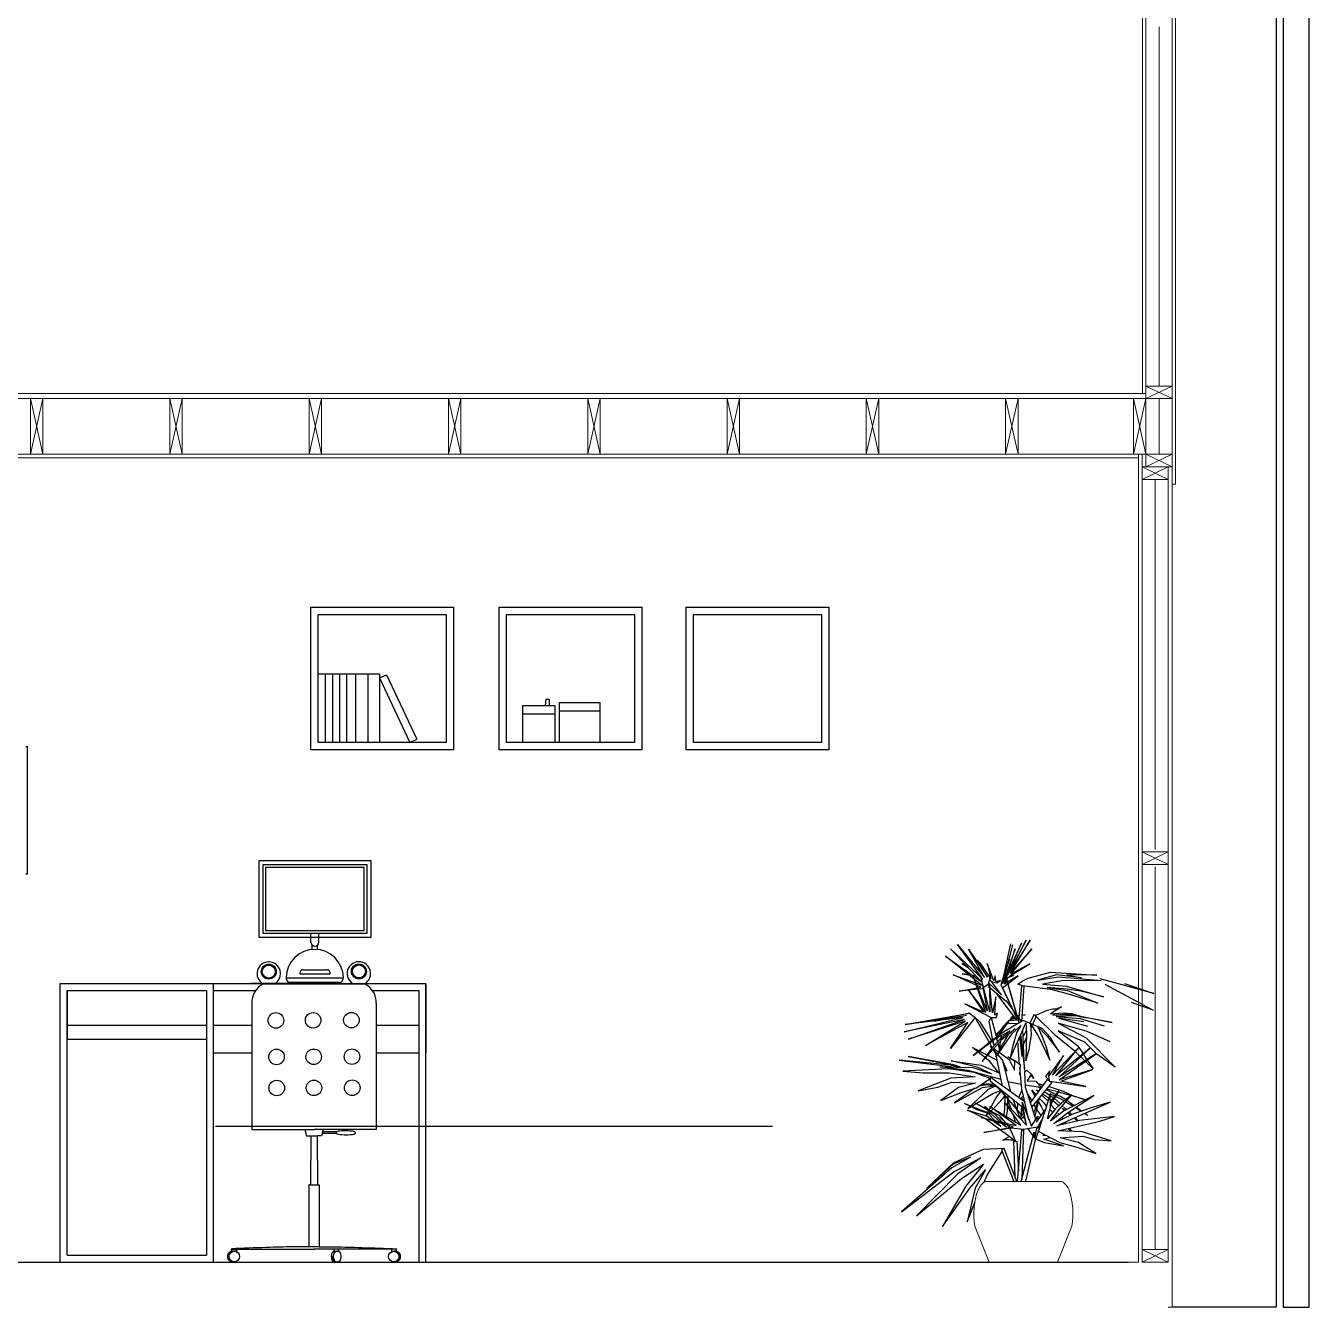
# Model space of a CAD drawing. Header units: millimetres. Extents: x 2289.8 to 2339.2, y 1976.9 to 1997.5.
# Drawn here: x 2334.913 to 2338.599, y 1991.215 to 1994.896 of the extents above; entities that cross this region are included whole.
import ezdxf

# ---------------------------------------------------------------- set-up
doc = ezdxf.new("R2010")
doc.units = ezdxf.units.MM
for name, color, linetype, lineweight in [('A-DETL-MBND', 3, 'Continuous', 18), ('A-ELEV-MBE2', 4, 'Continuous', 25), ('A-FURN', 8, 'Continuous', 18), ('A-WALL-PATT', 8, 'Continuous', 18), ('A-WALL-STUD', 3, 'Continuous', 18), ('arredi', 175, 'Continuous', 20)]:
    doc.layers.add(name, color=color, linetype=linetype, lineweight=lineweight)
doc.layers.add('IKE140040-T1', color=7, linetype='Continuous', true_color=0xf9f5dc)
doc.layers.add('PIANTE', color=7, linetype='Continuous', true_color=0x008f00)
doc.layers.add('SEZIONI', color=102, linetype='Continuous')
doc.layers.add('sezioni piano terra', color=21, linetype='Continuous')

# ---------------------------------------------------------------- blocks, each defined once
blk = doc.blocks.new('A$C65BA46EF')
at = {"color": 7}
for p, q in [((-196.3, 50.85), (-196.3, 31.11)), ((-194.26, 50.85), (-194.26, 31.11)), ((-192.22, 50.85), (-192.22, 31.11)), ((-190.18, 50.85), (-190.18, 31.11)), ((-187.62, 50.88), (-187.62, 31.22)), ((-184.06, 50.85), (-184.06, 31.11)), ((-180.71, 50.85), (-180.71, 31.11)), ((-180.71, 49.64), (-178.71, 50.56)), ((-180.71, 49.63), (-172.04, 31.11)), ((-178.71, 50.56), (-170.03, 32.02)), ((-133.02, 43.52), (-133.14, 41.75)), ((-133.02, 43.52), (-132, 43.52)), ((-132, 43.52), (-132, 41.75)), ((-172.04, 31.11), (-170.03, 32.02))]:
    blk.add_line(p, q, dxfattribs=at)
for p, q in [((-139.63, 31.11), (-139.63, 41.75)), ((-139.63, 41.75), (-130.4, 41.75)), ((-130.4, 41.75), (-130.4, 31.11)), ((-130.4, 39.2), (-139.63, 39.2)), ((-117.43, 40.08), (-129.1, 40.08)), ((-130.84, 31.11), (-142.51, 31.11))]:
    blk.add_line(p, q)
for points in [[(-200.46, 69.99), (-159.46, 69.99), (-159.46, 28.99), (-200.46, 28.99)], [(-198.34, 67.87), (-161.58, 67.87), (-161.58, 31.11), (-198.34, 31.11)], [(-146.4, 69.99), (-105.4, 69.99), (-105.4, 28.99), (-146.4, 28.99)], [(-144.28, 67.87), (-107.52, 67.87), (-107.52, 31.11), (-144.28, 31.11)], [(-92.72, 69.99), (-51.72, 69.99), (-51.72, 28.99), (-92.72, 28.99)], [(-90.6, 67.87), (-53.84, 67.87), (-53.84, 31.11), (-90.6, 31.11)], [(-129.1, 42.63), (-117.43, 42.63), (-117.43, 31.11), (-129.1, 31.11)]]:
    blk.add_lwpolyline(points, close=True)
blk.add_lwpolyline([(-180.71, 31.11), (-198.34, 31.11), (-198.34, 50.85), (-180.71, 50.85)], dxfattribs=at)

msp = doc.modelspace()

# ---------------------------------------------------------------- hatches: boundary and pattern name
h = msp.add_hatch()
h.set_pattern_fill('ANSI31', color=0, scale=0.060584, angle=45, style=0)
h.set_pattern_definition([(90, (2328.274489, 1989.104177), (-0.007573013, 3e-18), [])])
h.paths.add_polyline_path([(2335.6669, 1992.1488, 0.174259), (2335.6776, 1992.145), (2335.8079, 1992.145, 0.174259), (2335.8187, 1992.1488)])

# ---------------------------------------------------------------- linework, layer by layer
at = {"color": 0}
for p, q in [((2335.7317, 1992.2639), (2335.7317, 1992.2896)), ((2335.7549, 1992.2639), (2335.7549, 1992.2896)), ((2335.7356, 1992.2427), (2335.7356, 1992.2552)), ((2335.7511, 1992.2426), (2335.7511, 1992.2552)), ((2335.6607, 1992.1609), (2335.8248, 1992.1609)), ((2335.7013, 1992.1719), (2335.7013, 1992.178)), ((2335.786, 1992.1719), (2335.7013, 1992.1719)), ((2335.7081, 1992.1847), (2335.7792, 1992.1847)), ((2335.786, 1992.178), (2335.786, 1992.1719)), ((2335.6787, 1992.145), (2335.5594, 1992.145)), ((2335.6669, 1992.1488), (2335.8187, 1992.1488)), ((2335.6776, 1992.145), (2335.8079, 1992.145)), ((2335.8079, 1992.145), (2335.9192, 1992.145))]:
    msp.add_line(p, q, dxfattribs=at)
for p, q in [((2335.8879, 1992.143), (2335.5935, 1992.143)), ((2335.7657, 1991.7202), (2335.8047, 1991.7202)), ((2335.8047, 1991.7202), (2335.8047, 1991.7144)), ((2335.7314, 1991.7079), (2335.75, 1991.7079)), ((2335.8047, 1991.7144), (2335.7641, 1991.7144)), ((2335.7307, 1991.5671), (2335.7508, 1991.5672)), ((2335.7557, 1991.3885), (2335.7257, 1991.3885)), ((2335.4967, 1991.3609), (2335.4921, 1991.3609)), ((2335.5036, 1991.3755), (2335.5036, 1991.3821)), ((2335.518, 1991.3759), (2335.5036, 1991.3759)), ((2335.5108, 1991.3759), (2335.5066, 1991.3759)), ((2335.5168, 1991.3759), (2335.5126, 1991.3759)), ((2335.518, 1991.3821), (2335.518, 1991.3746)), ((2335.797, 1991.3608), (2335.791, 1991.3608)), ((2335.7983, 1991.3759), (2335.8025, 1991.3759)), ((2335.8043, 1991.3759), (2335.8085, 1991.3759)), ((2335.9634, 1991.3821), (2335.9634, 1991.3746)), ((2335.9634, 1991.3759), (2335.9778, 1991.3759)), ((2335.9646, 1991.3759), (2335.9688, 1991.3759)), ((2335.9707, 1991.3759), (2335.9749, 1991.3759)), ((2335.9778, 1991.3755), (2335.9778, 1991.3821)), ((2335.9847, 1991.3609), (2335.9893, 1991.3609)), ((2335.7983, 1991.3458), (2335.8043, 1991.3458)), ((2335.8043, 1991.3458), (2335.8102, 1991.3458))]:
    msp.add_line(p, q)
msp.add_lwpolyline([(2335.7433, 1992.278), (2335.9045, 1992.278), (2335.9045, 1992.4978), (2335.5825, 1992.4978), (2335.5825, 1992.278), (2335.7433, 1992.278)], dxfattribs=at)
for points in [[(2335.5941, 1992.2896), (2335.8929, 1992.2896), (2335.8929, 1992.4862), (2335.5941, 1992.4862)], [(2335.6018, 1992.2973), (2335.8851, 1992.2973), (2335.8851, 1992.4785), (2335.6018, 1992.4785)]]:
    msp.add_lwpolyline(points, close=True, dxfattribs=at)
for points in [[(2335.5621, 1992.0887), (2335.562, 1991.7254), (2335.7407, 1991.7254)], [(2335.9193, 1992.0887), (2335.9194, 1991.7254), (2335.7407, 1991.7254)], [(2335.8047, 1991.7202), (2335.8071, 1991.7212), (2335.8108, 1991.7219), (2335.8156, 1991.7223), (2335.821, 1991.7226), (2335.8268, 1991.7227), (2335.8327, 1991.7227), (2335.8383, 1991.7226), (2335.8432, 1991.7223), (2335.8473, 1991.722), (2335.8505, 1991.7216), (2335.853, 1991.7212), (2335.8549, 1991.7207), (2335.8562, 1991.7202), (2335.8572, 1991.7197), (2335.8578, 1991.7191), (2335.8583, 1991.7186), (2335.8586, 1991.718), (2335.8588, 1991.7174), (2335.859, 1991.7168), (2335.859, 1991.7162), (2335.859, 1991.7156), (2335.8588, 1991.715), (2335.8586, 1991.7144), (2335.8583, 1991.7138), (2335.8578, 1991.7133), (2335.8572, 1991.7127), (2335.8562, 1991.7122), (2335.8549, 1991.7117), (2335.853, 1991.7112), (2335.8505, 1991.7108), (2335.8473, 1991.7104), (2335.8432, 1991.7101), (2335.8382, 1991.7099), (2335.8326, 1991.7097), (2335.8268, 1991.7098), (2335.8209, 1991.7101), (2335.8155, 1991.7106), (2335.8107, 1991.7115), (2335.807, 1991.7127), (2335.8047, 1991.7144)], [(2335.5036, 1991.3759), (2335.5066, 1991.3759)], [(2335.8116, 1991.3756), (2335.8116, 1991.3759), (2335.8085, 1991.3759)], [(2335.9778, 1991.3759), (2335.9749, 1991.3759)]]:
    msp.add_lwpolyline(points)
for points in [[(2335.7142, 1991.7254), (2335.7193, 1991.7079), (2335.7314, 1991.7079), (2335.7307, 1991.5671), (2335.7257, 1991.5671), (2335.7257, 1991.3885), (2335.6814, 1991.3884, 0.00904), (2335.6037, 1991.3868, -0.001677), (2335.5036, 1991.3832), (2335.5036, 1991.3821), (2335.7412, 1991.382)], [(2335.7673, 1991.7254), (2335.7622, 1991.7079), (2335.75, 1991.7079), (2335.7508, 1991.5671), (2335.7557, 1991.5671), (2335.7557, 1991.3885), (2335.8001, 1991.3884, -0.00904), (2335.8777, 1991.3868, 0.001677), (2335.9778, 1991.3832), (2335.9778, 1991.3821), (2335.7402, 1991.382)]]:
    msp.add_lwpolyline(points, format="xyb")
msp.add_lwpolyline([(2335.8115, 1991.3821), (2335.7971, 1991.3821), (2335.7971, 1991.3759), (2335.8115, 1991.3759)], close=True)
for centre, radius in [((2335.6108, 1992.1792), 0.0216), ((2335.6108, 1992.1792), 0.0186), ((2335.8696, 1992.1797), 0.0216), ((2335.8696, 1992.1797), 0.0186)]:
    msp.add_circle(centre, radius, dxfattribs=at)
for centre, radius in [((2335.6313, 1992.039), 0.0223), ((2335.7381, 1992.0394), 0.0223), ((2335.848, 1992.0397), 0.0223), ((2335.633, 1991.9342), 0.0223), ((2335.7398, 1991.9346), 0.0223), ((2335.8497, 1991.9349), 0.0223), ((2335.6338, 1991.8449), 0.0223), ((2335.7405, 1991.8453), 0.0223), ((2335.8505, 1991.8456), 0.0223), ((2335.5118, 1991.3609), 0.0151), ((2335.9697, 1991.3609), 0.0151)]:
    msp.add_circle(centre, radius)
for centre, radius, start, end in [((2335.7428, 1992.1609), 0.0821, 0.8343, 179.1657), ((2335.7433, 1992.2639), 0.0116, 180, 0), ((2335.6108, 1992.1733), 0.0337, 301.4039, 238.5961), ((2335.8696, 1992.1738), 0.0337, 301.4039, 238.5961), ((2335.6776, 1992.1619), 0.0169, 179.1657, 270), ((2335.7081, 1992.178), 0.00677, 90, 180), ((2335.7792, 1992.178), 0.00677, 0, 90), ((2335.8079, 1992.1619), 0.0169, 270, 0.8343)]:
    msp.add_arc(centre, radius, start, end, dxfattribs=at)
for centre, radius, start, end in [((2335.6218, 1992.0904), 0.0598, 118.2955, 181.6314), ((2335.8596, 1992.0904), 0.0598, 358.3686, 61.7045), ((2335.5072, 1991.3609), 0.0151, 81.2448, 278.7552), ((2335.9742, 1991.3609), 0.0151, 261.2448, 98.7552)]:
    msp.add_arc(centre, radius, start, end)
at = {"extrusion": (0, 0, -1)}
for centre, start_param, end_param in [((2335.7983, 1991.3608), 3.141593, 6.283185), ((2335.8013, 1991.3608), 3.141593, 4.712389), ((2335.8043, 1991.3608), 3.141593, 6.283185), ((2335.8102, 1991.3608), 0, 3.141593)]:
    msp.add_ellipse(centre, major_axis=(0, 0.0151), ratio=0.488012, start_param=start_param, end_param=end_param, dxfattribs=at)
at = {"layer": 'A-DETL-MBND'}
for p, q in [((2338.1195, 1993.84), (2338.1195, 1996.005)), ((2338.1295, 1993.84), (2338.1295, 1996.005)), ((2338.1935, 1991.381), (2338.1935, 1993.615))]:
    msp.add_line(p, q, dxfattribs=at)
for points in [[(2338.2045, 1993.665), (2338.2045, 1996.005)], [(2338.2045, 1993.579), (2338.2145, 1993.579), (2338.2145, 1996.005)], [(2338.1295, 1993.84), (2331.2805, 1993.84)], [(2338.1295, 1993.825), (2331.2805, 1993.825)], [(2338.1295, 1993.665), (2331.2915, 1993.665)], [(2338.1085, 1993.655), (2334.3005, 1993.655)], [(2338.1085, 1993.665), (2338.1085, 1991.345)], [(2338.1185, 1991.345), (2338.1185, 1993.665)], [(2338.1935, 1991.215), (2338.2045, 1991.215), (2338.2045, 1993.629)]]:
    msp.add_lwpolyline(points, dxfattribs=at)
at = {"layer": 'A-ELEV-MBE2'}
for p, q in [((2338.5035, 1995.9882), (2338.5035, 1991.215)), ((2338.5235, 1991.215), (2338.5985, 1991.215))]:
    msp.add_line(p, q, dxfattribs=at)
for points in [[(2338.5235, 1996.043), (2338.5235, 1991.215)], [(2338.5985, 1991.215), (2338.5985, 1996.043)], [(2338.5035, 1991.215), (2338.2045, 1991.215)]]:
    msp.add_lwpolyline(points, dxfattribs=at)
at = {"layer": 'A-FURN'}
for p, q in [((2338.1085, 1992.1859), (2338.1085, 1992.2359)), ((2338.1085, 1991.4094), (2338.1085, 1992.1779)), ((2338.1085, 1991.4094), (2338.1085, 1991.345))]:
    msp.add_line(p, q, dxfattribs=at)
msp.add_lwpolyline([(2338.1085, 1991.345), (2338.0785, 1991.345)], dxfattribs=at)
at = {"layer": 'A-WALL-PATT', "ltscale": 0.1}
for p, q in [((2338.167, 1993.861), (2338.167, 1994.8925)), ((2338.167, 1993.665), (2338.167, 1993.825)), ((2338.156, 1992.53), (2338.156, 1993.593)), ((2338.156, 1991.381), (2338.156, 1992.48))]:
    msp.add_line(p, q, dxfattribs=at)
at = {"layer": 'A-WALL-STUD'}
for p, q in [((2338.2045, 1993.825), (2338.1295, 1993.861)), ((2338.1295, 1993.825), (2338.2045, 1993.861)), ((2338.2045, 1993.629), (2338.1295, 1993.665)), ((2338.1295, 1993.629), (2338.2045, 1993.665)), ((2338.1935, 1993.593), (2338.1185, 1993.629)), ((2338.1185, 1993.593), (2338.1935, 1993.629)), ((2338.1935, 1992.487), (2338.1185, 1992.523)), ((2338.1185, 1992.487), (2338.1935, 1992.523)), ((2338.1935, 1991.345), (2338.1185, 1991.381)), ((2338.1185, 1991.345), (2338.1935, 1991.381))]:
    msp.add_line(p, q, dxfattribs=at)
for points in [[(2338.2045, 1993.825), (2338.1295, 1993.825), (2338.1295, 1993.861), (2338.2045, 1993.861)], [(2338.2045, 1993.629), (2338.1295, 1993.629), (2338.1295, 1993.665), (2338.2045, 1993.665)], [(2338.1935, 1993.593), (2338.1185, 1993.593), (2338.1185, 1993.629), (2338.1935, 1993.629)], [(2338.1935, 1992.487), (2338.1185, 1992.487), (2338.1185, 1992.523), (2338.1935, 1992.523)], [(2338.1935, 1991.345), (2338.1185, 1991.345), (2338.1185, 1991.381), (2338.1935, 1991.381)]]:
    msp.add_lwpolyline(points, close=True, dxfattribs=at)
for points in [[(2334.9265, 1993.825), (2334.9265, 1993.665), (2334.9625, 1993.665), (2334.9625, 1993.825), (2334.9265, 1993.825)], [(2334.9625, 1993.825), (2334.9265, 1993.665)], [(2334.9265, 1993.825), (2334.9625, 1993.665)], [(2335.3265, 1993.825), (2335.3265, 1993.665), (2335.3625, 1993.665), (2335.3625, 1993.825), (2335.3265, 1993.825)], [(2335.3625, 1993.825), (2335.3265, 1993.665)], [(2335.3265, 1993.825), (2335.3625, 1993.665)], [(2335.7265, 1993.825), (2335.7265, 1993.665), (2335.7625, 1993.665), (2335.7625, 1993.825), (2335.7265, 1993.825)], [(2335.7625, 1993.825), (2335.7265, 1993.665)], [(2335.7265, 1993.825), (2335.7625, 1993.665)], [(2336.1265, 1993.825), (2336.1265, 1993.665), (2336.1625, 1993.665), (2336.1625, 1993.825), (2336.1265, 1993.825)], [(2336.1625, 1993.825), (2336.1265, 1993.665)], [(2336.1265, 1993.825), (2336.1625, 1993.665)], [(2336.5265, 1993.825), (2336.5265, 1993.665), (2336.5625, 1993.665), (2336.5625, 1993.825), (2336.5265, 1993.825)], [(2336.5625, 1993.825), (2336.5265, 1993.665)], [(2336.5265, 1993.825), (2336.5625, 1993.665)], [(2336.9265, 1993.825), (2336.9265, 1993.665), (2336.9625, 1993.665), (2336.9625, 1993.825), (2336.9265, 1993.825)], [(2336.9625, 1993.825), (2336.9265, 1993.665)], [(2336.9265, 1993.825), (2336.9625, 1993.665)], [(2337.3265, 1993.825), (2337.3265, 1993.665), (2337.3625, 1993.665), (2337.3625, 1993.825), (2337.3265, 1993.825)], [(2337.3625, 1993.825), (2337.3265, 1993.665)], [(2337.3265, 1993.825), (2337.3625, 1993.665)], [(2337.7265, 1993.825), (2337.7265, 1993.665), (2337.7625, 1993.665), (2337.7625, 1993.825), (2337.7265, 1993.825)], [(2337.7625, 1993.825), (2337.7265, 1993.665)], [(2337.7265, 1993.825), (2337.7625, 1993.665)], [(2338.0935, 1993.825), (2338.0935, 1993.665), (2338.1295, 1993.665), (2338.1295, 1993.825), (2338.0935, 1993.825)], [(2338.1295, 1993.825), (2338.0935, 1993.665)], [(2338.0935, 1993.825), (2338.1295, 1993.665)]]:
    msp.add_lwpolyline(points, dxfattribs=at)
at = {"layer": 'arredi'}
for p, q in [((2337.8881, 1991.5766), (2337.6668, 1991.5766)), ((2337.6385, 1991.448), (2337.6797, 1991.345)), ((2337.8752, 1991.345), (2337.9163, 1991.448)), ((2337.6797, 1991.345), (2337.8752, 1991.345))]:
    msp.add_line(p, q, dxfattribs=at)
for centre, major_axis, start_param, end_param in [((2337.7166, 1991.5167), (0.0551, 0.0551), 1.479214, 1.883693), ((2337.8626, 1991.5351), (-0.0345, 0.0345), 4.25964, 4.945684), ((2337.8319, 1991.4841), (0.1391, 0.1391), 2.002937, 2.540996), ((2337.7179, 1991.4851), (-0.1427, 0.1427), 3.74208, 4.25964)]:
    msp.add_ellipse(centre, major_axis=major_axis, ratio=1, start_param=start_param, end_param=end_param, dxfattribs=at)
at = {"layer": 'IKE140040-T1'}
for p, q in [((2334.9128, 1992.8259), (2334.9178, 1992.8259)), ((2334.9148, 1992.8245), (2334.9148, 1992.8259)), ((2334.9178, 1992.4589), (2334.9178, 1992.8259)), ((2334.9178, 1992.4589), (2334.9128, 1992.4589)), ((2334.9148, 1992.4589), (2334.9148, 1992.4603))]:
    msp.add_line(p, q, dxfattribs=at)
at = {"layer": 'PIANTE'}
for p, q in [((2337.7859, 1992.2698), (2337.7325, 1992.1706)), ((2337.7386, 1992.1767), (2337.7859, 1992.2698)), ((2337.6559, 1992.1505), (2337.5683, 1992.2449)), ((2337.5683, 1992.2449), (2337.6608, 1992.1579)), ((2337.6608, 1992.1579), (2337.5884, 1992.2569)), ((2337.5884, 1992.2569), (2337.6662, 1992.1626)), ((2337.6662, 1992.1626), (2337.6203, 1992.2432)), ((2337.6203, 1992.2432), (2337.6741, 1992.1632)), ((2337.7166, 1992.145), (2337.7411, 1992.2586)), ((2337.719, 1992.1482), (2337.7474, 1992.2563)), ((2337.7536, 1992.2449), (2337.7253, 1992.1636)), ((2337.7718, 1992.2612), (2337.7319, 1992.1743)), ((2337.7319, 1992.1743), (2337.7536, 1992.2449)), ((2337.7325, 1992.1706), (2337.7718, 1992.2612)), ((2337.7974, 1992.269), (2337.7386, 1992.1767)), ((2337.7403, 1992.1749), (2337.7974, 1992.269)), ((2337.8017, 1992.2443), (2337.7403, 1992.1749)), ((2337.7413, 1992.1722), (2337.8017, 1992.2443)), ((2337.6365, 1992.1571), (2337.5536, 1992.2238)), ((2337.5536, 1992.2238), (2337.6559, 1992.1505)), ((2337.6187, 1992.1904), (2337.6009, 1992.2017)), ((2337.6168, 1992.1923), (2337.6009, 1992.2017)), ((2337.6741, 1992.1632), (2337.6449, 1992.2117)), ((2337.6449, 1992.2117), (2337.6561, 1992.1964)), ((2337.6561, 1992.1964), (2337.652, 1992.2041)), ((2337.652, 1992.2041), (2337.6813, 1992.1618)), ((2337.6922, 1992.153), (2337.6739, 1992.2021)), ((2337.6739, 1992.2021), (2337.6838, 1992.1583)), ((2337.7149, 1992.1456), (2337.7386, 1992.2154)), ((2337.7231, 1992.1601), (2337.7517, 1992.2062)), ((2337.7517, 1992.2062), (2337.7268, 1992.1632)), ((2337.7409, 1992.1683), (2337.7963, 1992.2011)), ((2337.7963, 1992.2011), (2337.7413, 1992.1722)), ((2337.6422, 1992.1401), (2337.5755, 1992.1697)), ((2337.5755, 1992.1697), (2337.6401, 1992.1465)), ((2337.6019, 1992.1732), (2337.6201, 1992.1702)), ((2337.6209, 1992.1695), (2337.6019, 1992.1732)), ((2337.6305, 1992.1687), (2337.6404, 1992.1671)), ((2337.6733, 1992.0662), (2337.6328, 1992.1679)), ((2337.6328, 1992.1679), (2337.6686, 1992.0625)), ((2337.6416, 1992.1657), (2337.633, 1992.1673)), ((2337.6351, 1992.1818), (2337.6488, 1992.174)), ((2337.6396, 1992.1947), (2337.6576, 1992.1775)), ((2337.6524, 1992.1693), (2337.641, 1992.1765)), ((2337.6529, 1992.1652), (2337.6557, 1992.1646)), ((2337.657, 1992.1628), (2337.6551, 1992.1632)), ((2337.6815, 1992.0639), (2337.6567, 1992.1605)), ((2337.6567, 1992.1605), (2337.6733, 1992.0662)), ((2337.6813, 1992.1618), (2337.6764, 1992.1421)), ((2337.6838, 1992.1583), (2337.6813, 1992.1618)), ((2337.6969, 1992.1671), (2337.6922, 1992.153)), ((2337.6993, 1992.1501), (2337.6969, 1992.1671)), ((2337.7171, 1992.1326), (2337.7624, 1992.1671)), ((2337.7491, 1992.1681), (2337.7206, 1992.1552)), ((2337.7624, 1992.1671), (2337.7225, 1992.1433)), ((2337.7225, 1992.1433), (2337.7333, 1992.1611)), ((2337.7231, 1992.1601), (2337.7491, 1992.1681)), ((2337.7292, 1992.1568), (2337.7231, 1992.1601)), ((2337.7268, 1992.1632), (2337.7274, 1992.1612)), ((2337.7292, 1992.1568), (2337.7333, 1992.1611)), ((2337.7367, 1992.1642), (2337.7409, 1992.1683)), ((2337.774, 1992.1519), (2337.7914, 1992.1599)), ((2337.7914, 1992.1599), (2337.8557, 1992.1777)), ((2337.8729, 1992.1695), (2337.8185, 1992.155)), ((2337.8185, 1992.155), (2337.8786, 1992.164)), ((2337.8557, 1992.1777), (2337.9888, 1992.1693)), ((2337.9445, 1992.1614), (2337.8729, 1992.1695)), ((2337.8786, 1992.164), (2338.0021, 1992.1532)), ((2337.9888, 1992.1693), (2337.9019, 1992.1699)), ((2337.9019, 1992.1699), (2337.9445, 1992.1614)), ((2337.5929, 1992.1233), (2337.6448, 1992.1326)), ((2337.6463, 1992.1283), (2337.5929, 1992.1233)), ((2337.6686, 1992.0625), (2337.6188, 1992.1279)), ((2337.6188, 1992.1279), (2337.6633, 1992.0629)), ((2337.6572, 1992.1403), (2337.6374, 1992.1563)), ((2337.6415, 1992.146), (2337.6572, 1992.1403)), ((2337.6549, 1992.1345), (2337.6442, 1992.1392)), ((2337.6467, 1992.133), (2337.6549, 1992.1345)), ((2337.6584, 1992.1294), (2337.6485, 1992.1285)), ((2337.6617, 1992.1317), (2337.6584, 1992.1294)), ((2337.6764, 1992.1421), (2337.6637, 1992.1331)), ((2337.6776, 1992.147), (2337.6762, 1992.1423)), ((2337.6762, 1992.1423), (2337.6774, 1992.136)), ((2337.6774, 1992.136), (2337.7274, 1992.0957)), ((2337.7149, 1992.1124), (2337.6776, 1992.147)), ((2337.6832, 1992.1548), (2337.6789, 1992.1526)), ((2337.6887, 1992.0606), (2337.6801, 1992.144)), ((2337.6801, 1992.144), (2337.6815, 1992.0639)), ((2337.7149, 1992.1124), (2337.6832, 1992.1548)), ((2337.686, 1992.1509), (2337.7016, 1992.1474)), ((2337.712, 1992.1538), (2337.6993, 1992.1501)), ((2337.7016, 1992.1474), (2337.712, 1992.1538)), ((2337.7136, 1992.1409), (2337.7249, 1992.156)), ((2337.7171, 1992.1326), (2337.7136, 1992.1409)), ((2337.7153, 1992.1432), (2337.7149, 1992.1456)), ((2337.7615, 1992.0396), (2337.7171, 1992.1326)), ((2337.7628, 1992.039), (2337.7179, 1992.1332)), ((2337.7206, 1992.1552), (2337.7292, 1992.1568)), ((2337.7289, 1992.1567), (2337.7618, 1992.042)), ((2337.7656, 1992.0318), (2337.7295, 1992.157)), ((2337.7613, 1992.1431), (2337.774, 1992.1519)), ((2337.7759, 1992.138), (2337.7613, 1992.1431)), ((2337.7718, 1992.138), (2337.7644, 1992.0457)), ((2337.7798, 1992.1376), (2337.7718, 1992.138)), ((2337.773, 1992.0363), (2337.7798, 1992.1376)), ((2337.8612, 1992.1268), (2337.7759, 1992.138)), ((2337.8876, 1992.153), (2337.8326, 1992.1431)), ((2337.8326, 1992.1431), (2337.9014, 1992.137)), ((2337.9036, 1992.1288), (2337.8455, 1992.1339)), ((2337.8455, 1992.1339), (2337.9044, 1992.1253)), ((2337.9067, 1992.1147), (2337.8612, 1992.1268)), ((2338.0021, 1992.1532), (2337.8876, 1992.153)), ((2337.9014, 1992.137), (2338.008, 1992.1063)), ((2337.9423, 1992.1229), (2337.9036, 1992.1288)), ((2337.9044, 1992.1253), (2337.9912, 1992.0885)), ((2338.008, 1992.1063), (2337.9423, 1992.1229)), ((2338.152, 1992.1159), (2337.9984, 1992.1585)), ((2338.0117, 1992.1433), (2338.15, 1992.0684)), ((2338.068, 1992.1449), (2338.152, 1992.1159)), ((2337.6633, 1992.0629), (2337.6089, 1992.0862)), ((2337.6089, 1992.0862), (2337.6852, 1992.0469)), ((2337.6987, 1992.1069), (2337.6887, 1992.0606)), ((2337.6952, 1992.0543), (2337.6987, 1992.1069)), ((2337.7591, 1992.0394), (2337.6993, 1992.1182)), ((2337.7268, 1992.0961), (2337.7468, 1992.0694)), ((2337.9912, 1992.0885), (2337.9067, 1992.1147)), ((2338.15, 1992.0684), (2338.0882, 1992.0905)), ((2337.4383, 1992.0271), (2337.6226, 1992.06)), ((2337.6226, 1992.06), (2337.5213, 1992.0372)), ((2337.5213, 1992.0372), (2337.6138, 1992.0539)), ((2337.6226, 1992.06), (2337.6387, 1992.0471)), ((2337.7028, 1992.06), (2337.6952, 1992.0543)), ((2337.7003, 1992.0478), (2337.7028, 1992.06)), ((2337.7464, 1992.0514), (2337.7409, 1992.0449)), ((2337.7499, 1992.0518), (2337.7464, 1992.0514)), ((2337.7509, 1992.0639), (2337.7583, 1992.0539)), ((2337.7595, 1992.0527), (2337.765, 1992.0533)), ((2337.7595, 1992.0523), (2337.7716, 1992.0359)), ((2337.7648, 1992.0508), (2337.7613, 1992.05)), ((2337.7826, 1992.0553), (2337.7742, 1992.0531)), ((2337.7744, 1992.0543), (2337.7826, 1992.0553)), ((2337.7961, 1992.0308), (2337.8096, 1992.057)), ((2337.8137, 1992.0488), (2337.8039, 1992.0275)), ((2337.8096, 1992.057), (2337.8137, 1992.0488)), ((2337.8115, 1992.0529), (2337.8469, 1992.0684)), ((2337.8711, 1991.9943), (2337.8115, 1992.0529)), ((2337.8469, 1992.0684), (2337.8616, 1992.0727)), ((2337.8872, 1992.0776), (2337.8551, 1992.0582)), ((2337.8551, 1992.0582), (2337.8915, 1992.0606)), ((2337.8616, 1992.0727), (2337.8717, 1992.0721)), ((2337.8625, 1992.0537), (2337.9038, 1992.0578)), ((2337.9147, 1992.0555), (2337.8625, 1992.0537)), ((2337.8717, 1992.0721), (2337.8872, 1992.0776)), ((2337.9292, 1992.0518), (2337.8717, 1992.0498)), ((2337.8717, 1992.0498), (2337.9402, 1992.0441)), ((2337.8915, 1992.0606), (2337.9161, 1992.0586)), ((2337.9038, 1992.0578), (2337.9581, 1992.0467)), ((2337.9581, 1992.0467), (2337.9147, 1992.0555)), ((2337.9161, 1992.0586), (2337.9411, 1992.0516)), ((2338.0324, 1992.0328), (2337.9292, 1992.0518)), ((2337.9411, 1992.0516), (2338.0324, 1992.0328)), ((2337.4353, 1992.006), (2337.6043, 1992.0473)), ((2337.6084, 1992.0416), (2337.4353, 1992.006)), ((2337.6043, 1992.0473), (2337.4383, 1992.0271)), ((2337.4383, 1992.0271), (2337.5572, 1992.0453)), ((2337.4473, 1991.9853), (2337.6084, 1992.0416)), ((2337.6099, 1992.0365), (2337.4473, 1991.9853)), ((2337.4961, 1991.9667), (2337.6099, 1992.0365)), ((2337.6177, 1992.0334), (2337.4961, 1991.9667)), ((2337.6387, 1992.0471), (2337.5683, 1991.9579)), ((2337.5683, 1991.9579), (2337.6177, 1992.0334)), ((2337.6807, 1991.9741), (2337.6387, 1992.0471)), ((2337.6514, 1992.0355), (2337.6387, 1992.0471)), ((2337.6514, 1992.0355), (2337.6868, 1991.9798)), ((2337.6789, 1992.0365), (2337.6852, 1992.0469)), ((2337.6901, 1991.9827), (2337.6789, 1992.0365)), ((2337.6852, 1992.0469), (2337.7003, 1992.0478)), ((2337.6852, 1992.0469), (2337.7001, 1991.99)), ((2337.7314, 1992.0309), (2337.6981, 1991.9972)), ((2337.6989, 1991.9939), (2337.721, 1992.0183)), ((2337.7139, 1992.0068), (2337.7182, 1992.0132)), ((2337.7149, 1992.0072), (2337.7349, 1992.034)), ((2337.7182, 1992.0132), (2337.7149, 1992.0072)), ((2337.7161, 1991.9853), (2337.7538, 1992.016)), ((2337.7341, 1992.0365), (2337.7167, 1992.0187)), ((2337.7167, 1992.0187), (2337.7314, 1992.0309)), ((2337.7771, 1992.0387), (2337.7208, 1992.005)), ((2337.7538, 1992.016), (2337.7329, 1991.9964)), ((2337.7648, 1992.0398), (2337.7339, 1992.0381)), ((2337.7339, 1992.0381), (2337.7358, 1992.0299)), ((2337.7358, 1992.0299), (2337.7622, 1992.0314)), ((2337.7409, 1992.0449), (2337.7376, 1992.0383)), ((2337.7515, 1992.0447), (2337.7376, 1992.0383)), ((2337.7529, 1992.0478), (2337.7423, 1992.0453)), ((2337.7423, 1992.0453), (2337.7515, 1992.0447)), ((2337.7462, 1992.0025), (2337.7697, 1992.0246)), ((2337.7697, 1992.0246), (2337.7587, 1992.0054)), ((2337.7726, 1992.0054), (2337.7841, 1992.0318)), ((2337.7808, 1991.8989), (2337.7757, 1992.0127)), ((2337.8311, 1992.016), (2337.7771, 1992.0387)), ((2337.7841, 1992.0318), (2337.7863, 1992.0021)), ((2337.8009, 1991.9986), (2337.799, 1992.0285)), ((2337.799, 1992.0285), (2337.8199, 1991.9951)), ((2337.8019, 1992.0236), (2337.7996, 1992.0183)), ((2337.8324, 1991.9921), (2337.8191, 1992.0215)), ((2337.8191, 1992.0215), (2337.8457, 1991.9939)), ((2337.8557, 1991.9896), (2337.8311, 1992.016)), ((2337.9609, 1992.0076), (2337.8774, 1992.031)), ((2337.8774, 1992.031), (2337.9574, 1991.9894)), ((2337.9501, 1992.0353), (2337.8795, 1992.0457)), ((2337.8795, 1992.0457), (2337.9615, 1992.0224)), ((2337.9402, 1992.0441), (2338.0092, 1992.0238)), ((2337.6334, 1991.938), (2337.6979, 1991.9868)), ((2337.6899, 1991.9837), (2337.6334, 1991.938)), ((2337.659, 1991.9208), (2337.7161, 1991.9853)), ((2337.6874, 1991.979), (2337.6926, 1991.9708)), ((2337.7083, 1991.9827), (2337.6891, 1991.9624)), ((2337.7208, 1992.005), (2337.6899, 1991.9837)), ((2337.6934, 1991.9669), (2337.6905, 1991.9812)), ((2337.6979, 1991.9868), (2337.7394, 1992.0091)), ((2337.7005, 1991.9882), (2337.7032, 1991.9775)), ((2337.7016, 1991.9833), (2337.7051, 1991.9908)), ((2337.7077, 1991.9954), (2337.7139, 1992.0068)), ((2337.7394, 1992.0091), (2337.7083, 1991.9827)), ((2337.711, 1991.9796), (2337.7087, 1991.9569)), ((2337.7134, 1991.9953), (2337.7116, 1991.9857)), ((2337.7149, 1992.0072), (2337.7139, 1992.0001)), ((2337.7329, 1991.9964), (2337.7169, 1991.9692)), ((2337.7223, 1991.9681), (2337.7462, 1992.0025)), ((2337.7587, 1992.0054), (2337.7468, 1991.9667)), ((2337.7557, 1991.9666), (2337.7726, 1992.0054)), ((2337.7667, 1991.9129), (2337.7611, 1991.979)), ((2337.774, 1991.935), (2337.7669, 1991.9927)), ((2337.7693, 1991.9982), (2337.7816, 1991.8924)), ((2337.7855, 1992.0105), (2337.7765, 1991.9931)), ((2337.7859, 1991.9888), (2337.7777, 1991.9708)), ((2337.7863, 1992.0021), (2337.7849, 1991.9233)), ((2337.7945, 1991.9556), (2337.8009, 1991.9986)), ((2337.8199, 1991.9951), (2337.8535, 1991.9253)), ((2337.8438, 1991.9616), (2337.8324, 1991.9921)), ((2337.8457, 1991.9939), (2337.8815, 1991.9479)), ((2337.8668, 1991.9694), (2337.8557, 1991.9896)), ((2337.9214, 1991.954), (2337.8711, 1991.9943)), ((2337.9544, 1991.9769), (2337.8772, 1992.0087)), ((2337.8772, 1992.0087), (2337.9329, 1991.9665)), ((2337.9886, 1991.9423), (2337.9544, 1991.9769)), ((2337.9574, 1991.9894), (2338.0414, 1991.9049)), ((2338.0264, 1991.9777), (2337.9609, 1992.0076)), ((2337.6825, 1991.9196), (2337.6316, 1991.9612)), ((2337.6316, 1991.9612), (2337.702, 1991.9253)), ((2337.6891, 1991.9624), (2337.659, 1991.9208)), ((2337.6881, 1991.9612), (2337.6809, 1991.9739)), ((2337.6873, 1991.9599), (2337.6827, 1991.9651)), ((2337.6827, 1991.9651), (2337.6882, 1991.9612)), ((2337.7029, 1991.9424), (2337.6905, 1991.9563)), ((2337.6983, 1991.9438), (2337.692, 1991.9544)), ((2337.6923, 1991.9584), (2337.7061, 1991.9486)), ((2337.6958, 1991.9558), (2337.6946, 1991.961)), ((2337.6997, 1991.9366), (2337.6971, 1991.9487)), ((2337.7169, 1991.9692), (2337.6983, 1991.9337)), ((2337.6983, 1991.9337), (2337.7223, 1991.9681)), ((2337.7169, 1991.9266), (2337.7037, 1991.9414)), ((2337.7046, 1991.9724), (2337.7092, 1991.9546)), ((2337.7078, 1991.9474), (2337.737, 1991.9268)), ((2337.7468, 1991.9667), (2337.7388, 1991.9278)), ((2337.7388, 1991.9278), (2337.7557, 1991.9666)), ((2337.7849, 1991.9233), (2337.7945, 1991.9556)), ((2337.8535, 1991.9253), (2337.8438, 1991.9616)), ((2337.8928, 1991.9382), (2337.8502, 1991.8803)), ((2337.9378, 1991.962), (2337.8612, 1991.8819)), ((2337.8612, 1991.8819), (2337.8928, 1991.9382)), ((2337.8815, 1991.9479), (2337.8668, 1991.9694)), ((2337.8702, 1991.8797), (2337.9378, 1991.962)), ((2337.9705, 1991.9605), (2337.8702, 1991.8797)), ((2337.879, 1991.8758), (2337.9705, 1991.9605)), ((2337.9877, 1991.9436), (2337.879, 1991.8758)), ((2337.8801, 1991.8684), (2337.9877, 1991.9436)), ((2337.9259, 1991.9496), (2337.9214, 1991.954)), ((2337.94, 1991.9359), (2337.9269, 1991.9487)), ((2337.9329, 1991.9665), (2337.9487, 1991.9429)), ((2337.9497, 1991.9413), (2337.9598, 1991.9262)), ((2338.0414, 1991.9049), (2337.9886, 1991.9423)), ((2337.5695, 1991.91), (2337.4211, 1991.9253)), ((2337.4211, 1991.9253), (2337.5685, 1991.9065)), ((2337.5736, 1991.9122), (2337.4467, 1991.935)), ((2337.4467, 1991.935), (2337.5743, 1991.911)), ((2337.6185, 1991.8951), (2337.5378, 1991.9055)), ((2337.5378, 1991.9055), (2337.632, 1991.9036)), ((2337.5685, 1991.9065), (2337.5753, 1991.9047)), ((2337.5867, 1991.9045), (2337.5695, 1991.91)), ((2337.6445, 1991.9047), (2337.57, 1991.9233)), ((2337.57, 1991.9233), (2337.6563, 1991.9108)), ((2337.5865, 1991.909), (2337.5736, 1991.9122)), ((2337.5743, 1991.911), (2337.5886, 1991.9055)), ((2337.5966, 1991.9043), (2337.5865, 1991.909)), ((2337.632, 1991.9036), (2337.6864, 1991.886)), ((2337.6864, 1991.886), (2337.6445, 1991.9047)), ((2337.6563, 1991.9108), (2337.7071, 1991.8885)), ((2337.7071, 1991.8885), (2337.6825, 1991.9196)), ((2337.702, 1991.9253), (2337.6999, 1991.936)), ((2337.7179, 1991.8504), (2337.7022, 1991.9251)), ((2337.7165, 1991.927), (2337.7408, 1991.8341)), ((2337.7308, 1991.893), (2337.7169, 1991.9266)), ((2337.7231, 1991.9016), (2337.7308, 1991.893)), ((2337.7527, 1991.921), (2337.7333, 1991.9341)), ((2337.7333, 1991.9341), (2337.7529, 1991.9239)), ((2337.737, 1991.9268), (2337.7517, 1991.8963)), ((2337.7517, 1991.8963), (2337.7527, 1991.921)), ((2337.7529, 1991.9239), (2337.7681, 1991.912)), ((2337.7681, 1991.912), (2337.7667, 1991.8838)), ((2337.773, 1991.8429), (2337.7675, 1991.9036)), ((2337.9539, 1991.9225), (2337.942, 1991.9341)), ((2337.9775, 1991.8996), (2337.9554, 1991.921)), ((2337.9607, 1991.9248), (2337.9775, 1991.8996)), ((2337.5622, 1991.9004), (2337.4312, 1991.893)), ((2337.4312, 1991.893), (2337.4901, 1991.8885)), ((2337.5691, 1991.8729), (2337.4752, 1991.8365)), ((2337.4901, 1991.8885), (2337.564, 1991.8885)), ((2337.6361, 1991.8893), (2337.5622, 1991.9004)), ((2337.564, 1991.8885), (2337.6391, 1991.877)), ((2337.6391, 1991.877), (2337.5691, 1991.8729)), ((2337.7137, 1991.8693), (2337.6185, 1991.8951)), ((2337.6819, 1991.8717), (2337.6361, 1991.8893)), ((2337.6432, 1991.8457), (2337.6819, 1991.8717)), ((2337.7822, 1991.8046), (2337.6819, 1991.876)), ((2337.6819, 1991.876), (2337.6819, 1991.8656)), ((2337.6819, 1991.8656), (2337.7771, 1991.7892)), ((2337.7667, 1991.8838), (2337.7692, 1991.8852)), ((2337.7816, 1991.8925), (2337.7878, 1991.8961)), ((2337.7832, 1991.8467), (2337.7816, 1991.8924)), ((2337.7878, 1991.8961), (2337.8002, 1991.8846)), ((2337.7988, 1991.8828), (2337.7888, 1991.8658)), ((2337.7888, 1991.8658), (2337.8131, 1991.8643)), ((2337.7978, 1991.8019), (2337.8469, 1991.8691)), ((2337.8076, 1991.8725), (2337.7988, 1991.8828)), ((2337.8002, 1991.8846), (2337.8076, 1991.8725)), ((2337.8471, 1991.8857), (2337.8406, 1991.8776)), ((2337.8406, 1991.8776), (2337.853, 1991.8648)), ((2337.8469, 1991.8691), (2337.8592, 1991.8607)), ((2337.8535, 1991.8938), (2337.8471, 1991.8857)), ((2337.8502, 1991.8803), (2337.8535, 1991.8938)), ((2337.8516, 1991.8726), (2337.8502, 1991.8803)), ((2337.8528, 1991.865), (2337.8516, 1991.8726)), ((2337.853, 1991.8648), (2337.9572, 1991.8488)), ((2337.9771, 1991.8983), (2337.8801, 1991.8684)), ((2337.885, 1991.8646), (2337.9771, 1991.8983)), ((2337.9572, 1991.8488), (2337.885, 1991.8646)), ((2337.4752, 1991.8365), (2337.5319, 1991.847)), ((2337.5319, 1991.847), (2337.572, 1991.8619)), ((2337.5912, 1991.8459), (2337.5401, 1991.8093)), ((2337.5401, 1991.8093), (2337.5984, 1991.832)), ((2337.572, 1991.8619), (2337.6396, 1991.8592)), ((2337.58, 1991.8021), (2337.6598, 1991.8463)), ((2337.6385, 1991.8441), (2337.58, 1991.8021)), ((2337.6396, 1991.8592), (2337.5912, 1991.8459)), ((2337.5984, 1991.832), (2337.6432, 1991.8457)), ((2337.676, 1991.8408), (2337.6183, 1991.7864)), ((2337.6183, 1991.7864), (2337.6895, 1991.8295)), ((2337.6754, 1991.8537), (2337.65, 1991.8498)), ((2337.669, 1991.8551), (2337.6578, 1991.8547)), ((2337.6598, 1991.8463), (2337.6883, 1991.8506)), ((2337.7024, 1991.8474), (2337.6613, 1991.8568)), ((2337.6709, 1991.8582), (2337.6909, 1991.8558)), ((2337.6709, 1991.8582), (2337.7005, 1991.8498)), ((2337.6948, 1991.8492), (2337.676, 1991.8408)), ((2337.6895, 1991.8295), (2337.7157, 1991.8384)), ((2337.6975, 1991.8531), (2337.7626, 1991.779)), ((2337.7157, 1991.8384), (2337.7016, 1991.8216)), ((2337.7726, 1991.7671), (2337.7071, 1991.8453)), ((2337.7368, 1991.8613), (2337.7331, 1991.8629)), ((2337.7718, 1991.8551), (2337.7368, 1991.8613)), ((2337.764, 1991.8175), (2337.7744, 1991.8394)), ((2337.7719, 1991.8551), (2337.7718, 1991.8551)), ((2337.7935, 1991.7536), (2337.773, 1991.8429)), ((2337.7878, 1991.8523), (2337.7829, 1991.8532)), ((2337.8131, 1991.755), (2337.7832, 1991.8467)), ((2337.8211, 1991.8472), (2337.7878, 1991.8523)), ((2337.8023, 1991.8079), (2337.7894, 1991.8287)), ((2337.7894, 1991.8287), (2337.7978, 1991.8019)), ((2337.8592, 1991.8607), (2337.8013, 1991.7909)), ((2337.8117, 1991.8208), (2337.8017, 1991.8383)), ((2337.8017, 1991.8383), (2337.8144, 1991.8246)), ((2337.8131, 1991.8643), (2337.8298, 1991.8457)), ((2337.8207, 1991.8332), (2337.8142, 1991.8394)), ((2337.8142, 1991.8394), (2337.8217, 1991.8345)), ((2337.8191, 1991.8574), (2337.835, 1991.8529)), ((2337.8276, 1991.8427), (2337.8211, 1991.8472)), ((2337.8516, 1991.8152), (2337.8318, 1991.8279)), ((2337.8535, 1991.8236), (2337.8373, 1991.8343)), ((2337.8402, 1991.8339), (2337.8382, 1991.8354)), ((2337.8386, 1991.8358), (2337.8402, 1991.8339)), ((2337.8426, 1991.8408), (2337.8717, 1991.8263)), ((2337.877, 1991.8338), (2337.843, 1991.8414)), ((2337.8547, 1991.8279), (2337.8432, 1991.7896)), ((2337.8925, 1991.8347), (2337.8492, 1991.8488)), ((2337.8547, 1991.8025), (2337.8794, 1991.8369)), ((2337.8794, 1991.8369), (2337.8547, 1991.7952)), ((2337.8549, 1991.7894), (2337.8547, 1991.8279)), ((2337.8684, 1991.8214), (2337.8547, 1991.8279)), ((2337.8774, 1991.8338), (2337.8881, 1991.8314)), ((2337.8881, 1991.8314), (2337.9143, 1991.8234)), ((2337.9151, 1991.8244), (2337.8925, 1991.8347)), ((2337.6449, 1991.7821), (2337.608, 1991.8007)), ((2337.608, 1991.8007), (2337.6848, 1991.771)), ((2337.6969, 1991.7685), (2337.6385, 1991.8019)), ((2337.6385, 1991.8019), (2337.7069, 1991.7667)), ((2337.6658, 1991.7915), (2337.6918, 1991.7743)), ((2337.6825, 1991.7792), (2337.6658, 1991.7915)), ((2337.7566, 1991.737), (2337.6815, 1991.7917)), ((2337.6815, 1991.7917), (2337.7697, 1991.7381)), ((2337.7016, 1991.8216), (2337.6838, 1991.7902)), ((2337.6938, 1991.788), (2337.7124, 1991.8076)), ((2337.7124, 1991.8076), (2337.7241, 1991.8214)), ((2337.7241, 1991.8214), (2337.7237, 1991.787)), ((2337.7697, 1991.7381), (2337.7253, 1991.8019)), ((2337.7253, 1991.8019), (2337.7865, 1991.7385)), ((2337.7321, 1991.7784), (2337.7341, 1991.8238)), ((2337.7439, 1991.7825), (2337.7339, 1991.8072)), ((2337.7474, 1991.8128), (2337.7575, 1991.7851)), ((2337.7609, 1991.7812), (2337.7615, 1991.8015)), ((2337.772, 1991.7933), (2337.7703, 1991.764)), ((2337.7728, 1991.8197), (2337.7724, 1991.8115)), ((2337.7763, 1991.8087), (2337.7728, 1991.8197)), ((2337.7865, 1991.7385), (2337.7744, 1991.8042)), ((2337.7744, 1991.8042), (2337.8006, 1991.735)), ((2337.8074, 1991.7724), (2337.8215, 1991.813)), ((2337.8133, 1991.7892), (2337.8078, 1991.7988)), ((2337.8215, 1991.813), (2337.8103, 1991.7636)), ((2337.8176, 1991.8105), (2337.8193, 1991.8074)), ((2337.8199, 1991.8064), (2337.8297, 1991.7896)), ((2337.8379, 1991.7999), (2337.8223, 1991.8164)), ((2337.8293, 1991.8248), (2337.8492, 1991.8058)), ((2337.8445, 1991.7927), (2337.8379, 1991.7999)), ((2337.8547, 1991.823), (2337.8647, 1991.8164)), ((2337.8561, 1991.7974), (2337.8682, 1991.7823)), ((2337.8598, 1991.8095), (2337.8563, 1991.8122)), ((2337.8792, 1991.7939), (2337.8621, 1991.8076)), ((2337.8842, 1991.799), (2337.8664, 1991.815)), ((2337.8803, 1991.816), (2337.8698, 1991.8208)), ((2337.8866, 1991.8015), (2337.87, 1991.7847)), ((2337.8842, 1991.8201), (2337.8727, 1991.8257)), ((2337.8942, 1991.8076), (2337.8803, 1991.816)), ((2337.8807, 1991.7835), (2337.9167, 1991.8253)), ((2337.8989, 1991.8113), (2337.8842, 1991.8201)), ((2337.9167, 1991.8253), (2337.8866, 1991.8015)), ((2337.8897, 1991.7941), (2337.8917, 1991.7923)), ((2337.9795, 1991.8232), (2337.893, 1991.7782)), ((2337.9032, 1991.8021), (2337.8989, 1991.8046)), ((2337.9026, 1991.8089), (2337.9077, 1991.806)), ((2337.919, 1991.7925), (2337.9042, 1991.8015)), ((2337.9044, 1991.7737), (2337.9795, 1991.8232)), ((2337.9081, 1991.8056), (2337.9132, 1991.8027)), ((2337.9132, 1991.8027), (2337.9233, 1991.795)), ((2337.9554, 1991.8113), (2337.9149, 1991.8234)), ((2337.9155, 1991.8242), (2337.9556, 1991.8113)), ((2337.9257, 1991.7598), (2338.0266, 1991.804)), ((2338.0266, 1991.804), (2337.9697, 1991.7874)), ((2337.6668, 1991.7573), (2337.6166, 1991.781)), ((2337.6166, 1991.781), (2337.6731, 1991.7636)), ((2337.6768, 1991.7712), (2337.6449, 1991.7821)), ((2337.7478, 1991.7333), (2337.6561, 1991.7606)), ((2337.6561, 1991.7606), (2337.7566, 1991.737)), ((2337.7548, 1991.6918), (2337.6668, 1991.7573)), ((2337.6739, 1991.7724), (2337.6696, 1991.7647)), ((2337.6768, 1991.7712), (2337.6701, 1991.7645)), ((2337.6731, 1991.7636), (2337.6874, 1991.7533)), ((2337.6752, 1991.7747), (2337.6778, 1991.7792)), ((2337.6968, 1991.751), (2337.6768, 1991.7712)), ((2337.6823, 1991.7767), (2337.6789, 1991.7733)), ((2337.6795, 1991.7823), (2337.6838, 1991.79)), ((2337.6907, 1991.7849), (2337.6846, 1991.779)), ((2337.6848, 1991.771), (2337.7112, 1991.7476)), ((2337.7162, 1991.7465), (2337.6969, 1991.7685)), ((2337.7069, 1991.7667), (2337.7378, 1991.7313)), ((2337.7168, 1991.7554), (2337.711, 1991.7618)), ((2337.7267, 1991.744), (2337.7168, 1991.7554)), ((2337.7237, 1991.787), (2337.7214, 1991.7675)), ((2337.7292, 1991.7628), (2337.7321, 1991.7784)), ((2337.7552, 1991.7469), (2337.7493, 1991.7673)), ((2337.7577, 1991.7845), (2337.7671, 1991.7585)), ((2337.7794, 1991.7765), (2337.7689, 1991.762)), ((2337.7689, 1991.762), (2337.7689, 1991.7567)), ((2337.771, 1991.7544), (2337.7812, 1991.7667)), ((2337.7781, 1991.7747), (2337.774, 1991.7853)), ((2337.774, 1991.7853), (2337.7773, 1991.7735)), ((2337.7824, 1991.7554), (2337.7771, 1991.7616)), ((2337.7775, 1991.762), (2337.7818, 1991.7571)), ((2337.7849, 1991.7462), (2337.7796, 1991.7647)), ((2337.7812, 1991.7857), (2337.7875, 1991.7808)), ((2337.8006, 1991.735), (2337.8187, 1991.7636)), ((2337.8148, 1991.7464), (2337.8414, 1991.7835)), ((2337.8187, 1991.7636), (2337.8148, 1991.7464)), ((2337.8285, 1991.7655), (2337.8153, 1991.7855)), ((2337.8338, 1991.7593), (2337.8178, 1991.7321)), ((2337.8432, 1991.7896), (2337.8201, 1991.7207)), ((2337.8297, 1991.7896), (2337.8365, 1991.7769)), ((2337.8471, 1991.7563), (2337.8549, 1991.7894)), ((2337.87, 1991.7847), (2337.8471, 1991.7563)), ((2337.8618, 1991.7745), (2337.8533, 1991.7835)), ((2337.8551, 1991.7495), (2337.8807, 1991.7835)), ((2337.893, 1991.7782), (2337.8551, 1991.7495)), ((2337.8649, 1991.7426), (2337.9044, 1991.7737)), ((2337.9165, 1991.7688), (2337.8649, 1991.7426)), ((2337.8729, 1991.763), (2337.8704, 1991.7655)), ((2337.8731, 1991.736), (2337.9257, 1991.7598)), ((2337.8766, 1991.772), (2337.8797, 1991.7683)), ((2337.8833, 1991.752), (2337.8805, 1991.755)), ((2337.8866, 1991.788), (2337.8854, 1991.789)), ((2337.8866, 1991.7597), (2337.8897, 1991.7554)), ((2337.8964, 1991.7802), (2337.8893, 1991.7859)), ((2337.8936, 1991.7903), (2337.9012, 1991.7837)), ((2337.9128, 1991.7671), (2337.9044, 1991.7739)), ((2337.9085, 1991.7765), (2337.9165, 1991.7688)), ((2337.9697, 1991.7874), (2337.9165, 1991.7688)), ((2337.9231, 1991.7589), (2337.9339, 1991.7503)), ((2337.9257, 1991.7598), (2337.9353, 1991.7507)), ((2337.9431, 1991.778), (2337.9263, 1991.7882)), ((2337.9296, 1991.7903), (2337.9452, 1991.7788)), ((2338.0387, 1991.7632), (2337.939, 1991.7514)), ((2337.9531, 1991.772), (2337.9619, 1991.7667)), ((2337.954, 1991.7724), (2337.9619, 1991.7667)), ((2337.9971, 1991.7493), (2338.0387, 1991.7632)), ((2337.6643, 1991.7172), (2337.7478, 1991.7333)), ((2337.7425, 1991.7293), (2337.6643, 1991.7172)), ((2337.6921, 1991.7499), (2337.7128, 1991.735)), ((2337.7128, 1991.735), (2337.7005, 1991.7474)), ((2337.7172, 1991.7424), (2337.7286, 1991.7323)), ((2337.7286, 1991.7323), (2337.7207, 1991.7413)), ((2337.7378, 1991.7313), (2337.732, 1991.738)), ((2337.739, 1991.7288), (2337.7547, 1991.6918)), ((2337.7777, 1991.726), (2337.7425, 1991.7293)), ((2337.7607, 1991.5774), (2337.773, 1991.7239)), ((2337.7714, 1991.5768), (2337.8084, 1991.7184)), ((2337.7779, 1991.7262), (2337.7726, 1991.5817)), ((2337.773, 1991.7239), (2337.7779, 1991.7262)), ((2337.8178, 1991.7321), (2337.7777, 1991.726)), ((2337.7902, 1991.728), (2337.8099, 1991.7002)), ((2337.8084, 1991.7184), (2337.8099, 1991.7002)), ((2337.8099, 1991.7002), (2337.8161, 1991.7292)), ((2337.8256, 1991.7362), (2337.8103, 1991.6924)), ((2337.8161, 1991.7292), (2337.8256, 1991.7362)), ((2337.8201, 1991.7207), (2337.8823, 1991.6879)), ((2337.939, 1991.7514), (2337.8731, 1991.736)), ((2337.876, 1991.7217), (2337.9431, 1991.7376)), ((2337.9464, 1991.7192), (2337.876, 1991.7217)), ((2337.8938, 1991.7409), (2337.8907, 1991.744)), ((2337.8962, 1991.7466), (2337.8995, 1991.7423)), ((2337.9054, 1991.7286), (2337.9124, 1991.7211)), ((2337.9087, 1991.7293), (2337.9145, 1991.7215)), ((2337.9431, 1991.7376), (2337.9971, 1991.7493)), ((2338.0293, 1991.6936), (2337.9464, 1991.7192)), ((2337.7378, 1991.7053), (2337.7173, 1991.6945)), ((2337.7538, 1991.5899), (2337.7499, 1991.6925)), ((2337.7499, 1991.6925), (2337.7585, 1991.6908)), ((2337.7585, 1991.6908), (2337.763, 1991.6064)), ((2337.8103, 1991.6924), (2337.7834, 1991.5774)), ((2337.8099, 1991.7002), (2337.8367, 1991.6885)), ((2337.8377, 1991.7114), (2337.8336, 1991.7086)), ((2337.8336, 1991.7086), (2337.8408, 1991.7098)), ((2337.8365, 1991.6979), (2337.8541, 1991.7028)), ((2337.8925, 1991.6787), (2337.8365, 1991.6979)), ((2337.8367, 1991.6885), (2337.8925, 1991.6787)), ((2337.8823, 1991.6879), (2337.9306, 1991.6746)), ((2337.8827, 1991.702), (2337.948, 1991.7067)), ((2337.9355, 1991.6887), (2337.8827, 1991.702)), ((2337.9859, 1991.6568), (2337.9355, 1991.6887)), ((2337.948, 1991.7067), (2337.9816, 1991.6973)), ((2337.9816, 1991.6973), (2338.0293, 1991.6936)), ((2337.6258, 1991.6464), (2337.5716, 1991.6154)), ((2337.6621, 1991.6683), (2337.5763, 1991.6294)), ((2337.5771, 1991.6269), (2337.6258, 1991.6464)), ((2337.5792, 1991.6046), (2337.6557, 1991.6443)), ((2337.6557, 1991.6443), (2337.5888, 1991.5985)), ((2337.7227, 1991.6715), (2337.6621, 1991.6683)), ((2337.6739, 1991.595), (2337.7169, 1991.6625)), ((2337.7227, 1991.6715), (2337.7149, 1991.6676)), ((2337.7149, 1991.6676), (2337.7499, 1991.5766)), ((2337.7589, 1991.5766), (2337.7227, 1991.6715)), ((2337.9306, 1991.6746), (2337.9859, 1991.6568)), ((2337.5716, 1991.6154), (2337.4279, 1991.4894)), ((2337.5763, 1991.6294), (2337.4997, 1991.5561)), ((2337.4997, 1991.5561), (2337.5771, 1991.6269)), ((2337.5998, 1991.5849), (2337.6633, 1991.6257)), ((2337.6633, 1991.6257), (2337.6119, 1991.5632)), ((2337.624, 1991.5569), (2337.6688, 1991.6101)), ((2337.6688, 1991.6101), (2337.6387, 1991.5573)), ((2337.4279, 1991.4894), (2337.5792, 1991.6046)), ((2337.5888, 1991.5985), (2337.4707, 1991.4781)), ((2337.4707, 1991.4781), (2337.5998, 1991.5849)), ((2337.6635, 1991.5727), (2337.6739, 1991.595)), ((2337.6119, 1991.5632), (2337.5454, 1991.4472)), ((2337.5454, 1991.4472), (2337.624, 1991.5569)), ((2337.6387, 1991.5573), (2337.616, 1991.4601)), ((2337.616, 1991.4601), (2337.6393, 1991.5178))]:
    msp.add_line(p, q, dxfattribs=at)
msp.add_ellipse((2337.7315, 1991.6314), major_axis=(-0.0458, 0.0458), ratio=1, start_param=-1.153117, end_param=-0.563255, dxfattribs=at)
at = {"layer": 'SEZIONI'}
for p, q in [((2335.4515, 1992.145), (2335.5594, 1992.145)), ((2335.4576, 1991.7352), (2337.0576, 1991.7352)), ((2338.0785, 1991.345), (2338.0785, 1991.345))]:
    msp.add_line(p, q, dxfattribs=at)
at = {"layer": 'sezioni piano terra'}
for p, q in [((2335.0115, 1991.345), (2335.0115, 1992.145)), ((2335.0115, 1991.345), (2335.0115, 1992.145)), ((2335.0115, 1992.145), (2336.0615, 1992.145)), ((2335.0315, 1991.365), (2335.0315, 1992.125)), ((2335.0315, 1992.125), (2335.4315, 1992.125)), ((2335.0315, 1992.125), (2335.0315, 1992.025)), ((2335.4315, 1992.125), (2335.4315, 1991.365)), ((2335.4515, 1992.145), (2335.4515, 1991.345)), ((2335.4515, 1992.125), (2335.5731, 1992.125)), ((2335.9083, 1992.125), (2336.0415, 1992.125)), ((2336.0415, 1992.125), (2336.0415, 1991.345)), ((2336.0615, 1991.345), (2336.0615, 1992.145)), ((2336.0615, 1992.145), (2336.0615, 1991.945)), ((2335.0315, 1992.025), (2335.4315, 1992.025)), ((2335.0315, 1992.025), (2335.0315, 1991.985)), ((2335.4515, 1992.025), (2335.562, 1992.025)), ((2335.9194, 1992.025), (2336.0415, 1992.025)), ((2335.0315, 1991.985), (2335.4315, 1991.985)), ((2335.562, 1991.945), (2335.4515, 1991.945)), ((2336.0415, 1991.945), (2335.9194, 1991.945)), ((2335.0315, 1991.365), (2335.4315, 1991.365)), ((2331.3055, 1991.345), (2338.0785, 1991.345)), ((2335.0115, 1991.345), (2335.0315, 1991.345))]:
    msp.add_line(p, q, dxfattribs=at)

# ---------------------------------------------------------------- block references
at = {"color": 7, "xscale": 0.01, "yscale": 0.01, "zscale": 0.01}
msp.add_blockref('A$C65BA46EF', (2337.7361, 1992.5262), dxfattribs=at)

doc.saveas('drawing.dxf')
